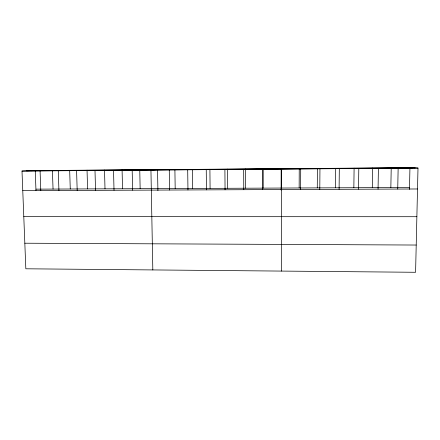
<?xml version="1.0" encoding="UTF-8"?>
<svg xmlns="http://www.w3.org/2000/svg" width="440" height="440" viewBox="0 0 440 440"><rect width="100%" height="100%" fill="white"/><g stroke="black" fill="none" stroke-linecap="round" stroke-linejoin="round"><path stroke-width="0.66" d="M281.127 190.08L281.166 168.702L281.584 169.092L281.408 271.079M299.151 187.968L299.239 168.564M300.614 189.475L300.707 168.944M317.273 187.886L317.416 168.427M319.792 189.393L319.952 168.801M335.506 187.803L335.709 168.284M339.097 189.31L339.317 168.652M353.848 187.721L354.101 168.146M358.518 189.228L358.804 168.509M372.295 187.638L372.609 168.003M378.059 189.145L378.411 168.361M390.847 187.556L391.221 167.86M397.727 189.063L398.145 168.207M409.475 189.442L409.948 167.717L418 168.058L415.586 272.283L25.828 268.791L22 171.055L35.239 170.577L409.948 167.717M31.026 170.731L412.506 167.827M26.527 170.891L415.239 167.943M22 171.055L418 168.058M35.926 189.151L409.514 187.473M22.77 190.652L417.516 188.975M23.788 216.651L416.873 216.711M24.827 243.216L416.218 245.036M35.239 170.577L35.976 190.526M40.084 170.918L40.794 190.575M52.404 170.445L53.048 189.073M58.273 170.781L58.933 190.498M76.582 170.643L77.187 190.421M69.674 170.313L70.263 188.997M87.043 170.181L87.582 188.92M94.996 170.5L95.546 190.344M104.511 170.049L105.001 188.843M113.531 170.363L114.021 190.267M122.084 169.917L122.524 188.76M139.755 169.78L140.145 188.683M132.176 170.22L132.611 190.185M152.823 269.929L150.942 170.077L157.537 169.642L157.911 190.591M169.263 169.939L169.587 190.031M174.895 169.51L175.18 188.524M192.352 169.378L192.583 188.447M187.698 169.802L187.963 189.954M209.907 169.246L210.089 188.37M206.245 169.659L206.454 189.871M224.906 169.521L225.055 189.794M227.568 169.109L227.695 188.287M245.328 168.977L245.405 188.21M243.683 169.378L243.771 189.717M263.192 168.839L263.214 188.128M262.576 169.235L262.603 189.635"/></g></svg>
